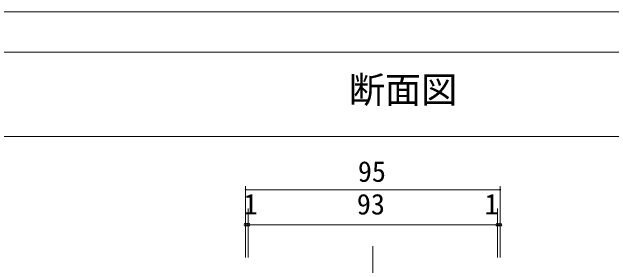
# Model space of a CAD drawing. Units: millimetres on the paper, enlarged 10 times, with parts at other scales. Extents: x -2000 to 2000, y -1385 to 1385.
# Drawn here: x -1281 to -536, y 1070 to 1385 of the extents above; entities that cross this region are included whole.
import ezdxf
from ezdxf.enums import TextEntityAlignment as Align

# ---------------------------------------------------------------- set-up
doc = ezdxf.new("R2010")
doc.units = ezdxf.units.MM
doc.header["$LTSCALE"] = 10
doc.header["$PDMODE"] = 32
doc.header["$PDSIZE"] = 4
doc.linetypes.add('CHAIN2', pattern=[12, 9, -1, 1, -1])
for name, color, linetype, lineweight in [('1-0_H-SYM', 7, 'Continuous', 20), ('1-1_0', 7, 'Continuous', 20), ('2-0_18', 7, 'Continuous', 18), ('2-9', 7, 'Continuous', 18)]:
    doc.layers.add(name, color=color, linetype=linetype, lineweight=lineweight)
doc.styles.add('ＭＳ ゴシック', font='')
doc.styles.get('ＭＳ ゴシック').set_extended_font_data('MS Gothic')

msp = doc.modelspace()

# ---------------------------------------------------------------- linework, layer by layer
at = {"layer": '1-0_H-SYM'}
for p, q in [((-1950, 1335), (380, 1335)), ((-1950, 1335), (380, 1335)), ((-1950, 1230), (380, 1230)), ((-1950, 1230), (380, 1230))]:
    msp.add_line(p, q, dxfattribs=at)
at = {"layer": '1-1_0'}
for p, q in [((-1950, 1335), (380, 1335)), ((-1950, 1230), (380, 1230))]:
    msp.add_line(p, q, dxfattribs=at)
msp.add_lwpolyline([(2000, -1385), (2000, 1385), (-2000, 1385), (-2000, -1385)], dxfattribs=at)
at = {"layer": '2-0_18', "color": 4, "lineweight": 9}
for p, q in [((-990.11, 1127.24), (-990.11, 1168.17)), ((-990.11, 1127.24), (-990.11, 1168.17)), ((-990.11, 1164.01), (-673.44, 1164.01)), ((-673.44, 1127.24), (-673.44, 1168.17)), ((-673.44, 1127.24), (-673.44, 1168.17)), ((-990.11, 1140.44), (-990.11, 1079.79)), ((-986.78, 1140.44), (-986.78, 1079.79)), ((-676.78, 1140.44), (-676.78, 1079.79)), ((-673.44, 1140.44), (-673.44, 1079.79)), ((-990.11, 1120.44), (-986.78, 1120.44)), ((-986.78, 1120.44), (-676.78, 1120.44)), ((-676.78, 1120.44), (-673.44, 1120.44))]:
    msp.add_line(p, q, dxfattribs=at)
for centre, start, end in [((-990.11, 1164.01), 0, 180), ((-990.11, 1164.01), 0, 180), ((-990.11, 1164.01), 180, 0), ((-990.11, 1164.01), 180, 0), ((-673.44, 1164.01), 0, 180), ((-673.44, 1164.01), 0, 180), ((-673.44, 1164.01), 180, 0), ((-673.44, 1164.01), 180, 0)]:
    msp.add_arc(centre, 0.521, start, end, dxfattribs=at)
at = {"layer": '2-0_18', "color": 4}
for p in [(-990.11, 1120.44), (-986.78, 1120.44), (-676.78, 1120.44), (-673.44, 1120.44)]:
    msp.add_point(p, dxfattribs=at)
at = {"layer": '2-9', "color": 4, "linetype": 'CHAIN2', "lineweight": 9}
msp.add_line((-831.78, 1093.56), (-831.78, 584.74), dxfattribs=at)

# ---------------------------------------------------------------- texts
at = {"layer": '1-1_0', "style": 'ＭＳ ゴシック'}
msp.add_text('断面図', height=32.99, dxfattribs=at).set_placement((-861.74, 1261.98), align=Align.BOTTOM_LEFT)
at = {"layer": '2-0_18', "style": 'ＭＳ ゴシック'}
for s, p in [('95', (-850.48, 1166.09)), ('1', (-992.7, 1125.44)), ('93', (-851.78, 1125.44)), ('1', (-692.81, 1125.44))]:
    msp.add_text(s, height=25.66, dxfattribs=at).set_placement(p, align=Align.BOTTOM_LEFT)

doc.saveas('drawing.dxf')
